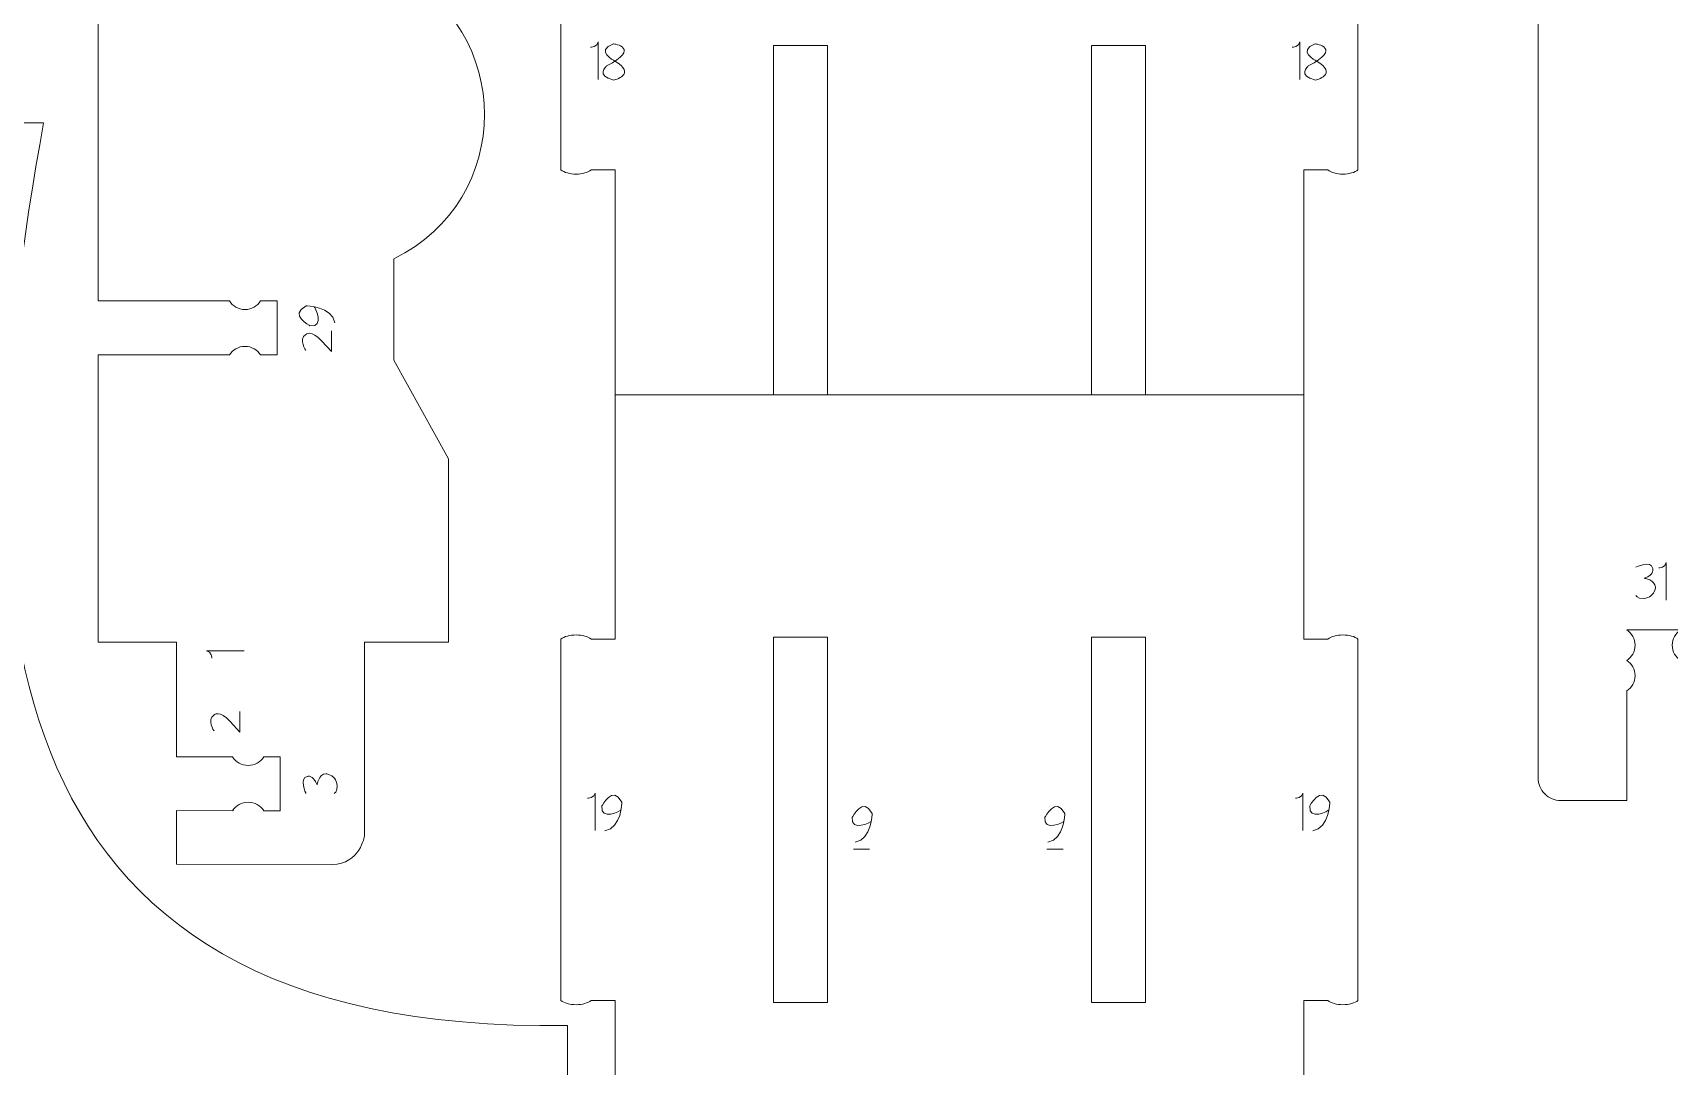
# Model space of a CAD drawing. Header units: centimetres. Extents: x -25 to 25, y -32.5 to 32.5.
# Drawn here: x -6.85 to 2.29, y -8.9 to -3.12 of the extents above; entities that cross this region are included whole.
import ezdxf

# ---------------------------------------------------------------- set-up
doc = ezdxf.new("R2010")
doc.units = ezdxf.units.CM
doc.header["$MEASUREMENT"] = 0
doc.layers.add('Capa 1', color=7, linetype='Continuous')

msp = doc.modelspace()

# ---------------------------------------------------------------- linework, layer by layer
at = {"layer": 'Capa 1', "color": 250, "lineweight": 18}
for points, knots in [([(-4.99549, -0.63309), (-4.99549, -0.63309), (-4.68127, -0.63309), (-4.68127, -0.63309), (-4.68127, -0.63309), (-4.68127, -0.63309), (-4.52747, -0.63309), (-4.52747, -0.63309), (-4.52747, -0.63309), (-4.52747, -0.63309), (-4.52747, -1.65817), (-4.52747, -1.65817), (-4.52747, -1.65817), (-4.52747, -1.65817), (-4.83224, -2.2092), (-4.83224, -2.2092), (-4.83224, -2.2092), (-4.83224, -2.2092), (-4.83224, -2.77529), (-4.83224, -2.77529), (-4.83224, -2.77529), (-4.15704, -3.10604), (-4.15784, -4.05615), (-4.83224, -4.38651), (-4.83224, -4.38651), (-4.83224, -4.38651), (-4.83224, -4.95257), (-4.83224, -4.95257), (-4.83224, -4.95257), (-4.83224, -4.95257), (-4.52747, -5.50363), (-4.52747, -5.50363), (-4.52747, -5.50363), (-4.52747, -5.50363), (-4.52747, -6.52869), (-4.52747, -6.52869), (-4.52747, -6.52869), (-4.52747, -6.52869), (-4.99547, -6.52869), (-4.99547, -6.52869)], [0, 0, 0, 0, 0.0909091, 0.0909091, 0.0909091, 0.0909091, 0.1818182, 0.1818182, 0.1818182, 0.1818182, 0.2727273, 0.2727273, 0.2727273, 0.2727273, 0.3636364, 0.3636364, 0.3636364, 0.3636364, 0.4545455, 0.4545455, 0.4545455, 0.4545455, 0.5454545, 0.5454545, 0.5454545, 0.5454545, 0.6363636, 0.6363636, 0.6363636, 0.6363636, 0.7272727, 0.7272727, 0.7272727, 0.7272727, 0.8181818, 0.8181818, 0.8181818, 0.8181818, 1, 1, 1, 1]), ([(-5.75062, -4.62222), (-5.75062, -4.62222), (-6.48392, -4.62062), (-6.48392, -4.62062), (-6.48392, -4.62062), (-6.48392, -4.62062), (-6.48392, -3.58089), (-6.48392, -3.58089), (-6.48392, -3.58089), (-6.48392, -3.58089), (-6.48392, -2.54116), (-6.48392, -2.54116), (-6.48392, -2.54116), (-6.48392, -2.54116), (-5.75062, -2.53956), (-5.75062, -2.53956)], [0, 0, 0, 0, 0.2, 0.2, 0.2, 0.2, 0.4, 0.4, 0.4, 0.4, 0.6, 0.6, 0.6, 0.6, 1, 1, 1, 1]), ([(-5.57611, -4.62222), (-5.59454, -4.65092), (-5.62673, -4.66994), (-5.66337, -4.66994), (-5.66337, -4.66994), (-5.7, -4.66994), (-5.7322, -4.65092), (-5.75062, -4.62222)], [0, 0, 0, 0, 0.3333333, 0.3333333, 0.3333333, 0.3333333, 1, 1, 1, 1]), ([(-5.5761, -4.92356), (-5.5761, -4.92356), (-5.4845, -4.92367), (-5.4845, -4.92367), (-5.4845, -4.92367), (-5.4845, -4.92367), (-5.4845, -4.62222), (-5.4845, -4.62222), (-5.4845, -4.62222), (-5.4845, -4.62222), (-5.57612, -4.62222), (-5.57612, -4.62222)], [0, 0, 0, 0, 0.25, 0.25, 0.25, 0.25, 0.5, 0.5, 0.5, 0.5, 1, 1, 1, 1]), ([(-5.73281, -7.1688), (-5.73281, -7.1688), (-6.04562, -7.1688), (-6.04562, -7.1688), (-6.04562, -7.1688), (-6.04562, -7.1688), (-6.04562, -6.52869), (-6.04562, -6.52869), (-6.04562, -6.52869), (-6.04562, -6.52869), (-6.48392, -6.52869), (-6.48392, -6.52869), (-6.48392, -6.52869), (-6.48392, -6.52869), (-6.48392, -4.92356), (-6.48392, -4.92356), (-6.48392, -4.92356), (-6.48392, -4.92356), (-5.75062, -4.92356), (-5.75062, -4.92356)], [0, 0, 0, 0, 0.1666667, 0.1666667, 0.1666667, 0.1666667, 0.3333333, 0.3333333, 0.3333333, 0.3333333, 0.5, 0.5, 0.5, 0.5, 0.6666667, 0.6666667, 0.6666667, 0.6666667, 1, 1, 1, 1]), ([(-5.57611, -4.92356), (-5.59454, -4.89486), (-5.62673, -4.87584), (-5.66337, -4.87584), (-5.66337, -4.87584), (-5.7, -4.87584), (-5.7322, -4.89486), (-5.75062, -4.92356)], [0, 0, 0, 0, 0.3333333, 0.3333333, 0.3333333, 0.3333333, 1, 1, 1, 1]), ([(-4.99547, -6.52869), (-4.99547, -6.52869), (-4.99547, -7.61043), (-4.99547, -7.61043), (-4.99547, -7.61043), (-4.99547, -7.61043), (-5.02199, -7.76975), (-5.17652, -7.76975), (-5.17652, -7.76975), (-5.17652, -7.76975), (-6.04562, -7.76864), (-6.04562, -7.76864), (-6.04562, -7.76864), (-6.04562, -7.76864), (-6.04562, -7.46886), (-6.04562, -7.46886), (-6.04562, -7.46886), (-6.04562, -7.46886), (-5.7271, -7.47014), (-5.7271, -7.47014)], [0, 0, 0, 0, 0.1666667, 0.1666667, 0.1666667, 0.1666667, 0.3333333, 0.3333333, 0.3333333, 0.3333333, 0.5, 0.5, 0.5, 0.5, 0.6666667, 0.6666667, 0.6666667, 0.6666667, 1, 1, 1, 1]), ([(-5.5583, -7.1688), (-5.57673, -7.1975), (-5.60893, -7.21652), (-5.64556, -7.21652), (-5.64556, -7.21652), (-5.68219, -7.21652), (-5.71439, -7.1975), (-5.73281, -7.1688)], [0, 0, 0, 0, 0.3333333, 0.3333333, 0.3333333, 0.3333333, 1, 1, 1, 1]), ([(-5.5583, -7.1688), (-5.5583, -7.1688), (-5.4667, -7.16869), (-5.4667, -7.16869), (-5.4667, -7.16869), (-5.4667, -7.16869), (-5.4667, -7.47014), (-5.4667, -7.47014), (-5.4667, -7.47014), (-5.4667, -7.47014), (-5.55832, -7.47014), (-5.55832, -7.47014)], [0, 0, 0, 0, 0.25, 0.25, 0.25, 0.25, 0.5, 0.5, 0.5, 0.5, 1, 1, 1, 1]), ([(-5.5583, -7.47014), (-5.57673, -7.44144), (-5.60893, -7.42242), (-5.64556, -7.42242), (-5.64556, -7.42242), (-5.68219, -7.42242), (-5.71439, -7.44144), (-5.73281, -7.47014)], [0, 0, 0, 0, 0.3333333, 0.3333333, 0.3333333, 0.3333333, 1, 1, 1, 1])]:
    msp.add_open_spline(points, degree=3, knots=knots, dxfattribs=at)
at = {"layer": 'Capa 1', "color": 250, "lineweight": 9}
for points, knots in [([(2.05433, -6.80044), (2.05433, -6.80044), (2.05433, -7.4129), (2.05433, -7.4129), (2.05433, -7.4129), (2.05433, -7.4129), (1.68493, -7.4129), (1.68493, -7.4129), (1.68493, -7.4129), (1.65145, -7.4129), (1.61933, -7.39957), (1.59565, -7.37585), (1.59565, -7.37585), (1.57199, -7.35217), (1.55871, -7.32019), (1.55871, -7.28668), (1.55871, -7.28668), (1.55871, -7.28668), (1.55871, -2.16082), (1.55871, -2.16082), (1.55871, -2.16082), (1.55871, -2.16082), (1.89349, -2.16082), (1.89349, -2.16082)], [0, 0, 0, 0, 0.1428571, 0.1428571, 0.1428571, 0.1428571, 0.2857143, 0.2857143, 0.2857143, 0.2857143, 0.4285714, 0.4285714, 0.4285714, 0.4285714, 0.5714286, 0.5714286, 0.5714286, 0.5714286, 0.7142857, 0.7142857, 0.7142857, 0.7142857, 1, 1, 1, 1]), ([(-2.71258, -5.14672), (-2.71258, -5.14672), (-2.71258, -3.19437), (-2.71258, -3.19437), (-2.71258, -3.19437), (-2.71258, -3.19437), (-2.40967, -3.19437), (-2.40967, -3.19437), (-2.40967, -3.19437), (-2.40967, -3.19437), (-2.40967, -5.14672), (-2.40967, -5.14672)], [0, 0, 0, 0, 0.25, 0.25, 0.25, 0.25, 0.5, 0.5, 0.5, 0.5, 1, 1, 1, 1]), ([(-0.93606, -5.14672), (-0.93606, -5.14672), (-0.93606, -3.19437), (-0.93606, -3.19437), (-0.93606, -3.19437), (-0.93606, -3.19437), (-0.63312, -3.19437), (-0.63312, -3.19437), (-0.63312, -3.19437), (-0.63312, -3.19437), (-0.63312, -5.14672), (-0.63312, -5.14672)], [0, 0, 0, 0, 0.25, 0.25, 0.25, 0.25, 0.5, 0.5, 0.5, 0.5, 1, 1, 1, 1]), ([(-8.13728, -4.57478), (-8.13728, -4.57478), (-8.13728, -3.6281), (-8.13728, -3.6281), (-8.13728, -3.6281), (-8.13728, -3.6281), (-6.78828, -3.6281), (-6.78828, -3.6281), (-6.78828, -3.6281), (-7.26262, -6.23005), (-7.18712, -8.7196), (-3.86299, -8.66964), (-3.86299, -8.66964), (-3.86299, -8.66964), (-3.86299, -10.90465), (-3.86299, -10.90465), (-3.86299, -10.90465), (-5.69849, -10.84175), (-6.5558, -11.64392), (-7.06865, -13.1726), (-7.06865, -13.1726), (-7.06865, -13.1726), (-8.23524, -13.1726), (-8.23524, -13.1726), (-8.23524, -13.1726), (-8.23524, -13.1726), (-8.23817, -12.54241), (-8.23817, -12.54241)], [0, 0, 0, 0, 0.125, 0.125, 0.125, 0.125, 0.25, 0.25, 0.25, 0.25, 0.375, 0.375, 0.375, 0.375, 0.5, 0.5, 0.5, 0.5, 0.625, 0.625, 0.625, 0.625, 0.75, 0.75, 0.75, 0.75, 1, 1, 1, 1]), ([(-3.89853, -3.89051), (-3.88075, -3.90436), (-3.84967, -3.91354), (-3.81431, -3.91354), (-3.81431, -3.91354), (-3.77895, -3.91354), (-3.74787, -3.90436), (-3.73009, -3.89051)], [0, 0, 0, 0, 0.3333333, 0.3333333, 0.3333333, 0.3333333, 1, 1, 1, 1]), ([(-3.7301, -3.89051), (-3.7301, -3.89051), (-3.59559, -3.89051), (-3.59559, -3.89051), (-3.59559, -3.89051), (-3.59559, -3.89051), (-3.59559, -5.14672), (-3.59559, -5.14672)], [0, 0, 0, 0, 0.3333333, 0.3333333, 0.3333333, 0.3333333, 1, 1, 1, 1]), ([(0.24987, -5.14672), (0.24987, -5.14672), (0.24987, -3.89051), (0.24987, -3.89051), (0.24987, -3.89051), (0.24987, -3.89051), (0.38438, -3.89051), (0.38438, -3.89051)], [0, 0, 0, 0, 0.3333333, 0.3333333, 0.3333333, 0.3333333, 1, 1, 1, 1]), ([(0.38437, -3.89051), (0.40215, -3.90436), (0.43323, -3.91354), (0.46859, -3.91354), (0.46859, -3.91354), (0.50395, -3.91354), (0.53503, -3.90436), (0.55281, -3.89051)], [0, 0, 0, 0, 0.3333333, 0.3333333, 0.3333333, 0.3333333, 1, 1, 1, 1]), ([(0.38437, -6.51076), (0.38437, -6.51076), (0.24987, -6.51076), (0.24987, -6.51076), (0.24987, -6.51076), (0.24987, -6.51076), (0.24987, -5.14672), (0.24987, -5.14672), (0.24987, -5.14672), (0.24987, -5.14672), (-1.67285, -5.14672), (-1.67285, -5.14672), (-1.67285, -5.14672), (-1.67285, -5.14672), (-3.59559, -5.14672), (-3.59559, -5.14672), (-3.59559, -5.14672), (-3.59559, -5.14672), (-3.59559, -6.51076), (-3.59559, -6.51076), (-3.59559, -6.51076), (-3.59559, -6.51076), (-3.73009, -6.51076), (-3.73009, -6.51076)], [0, 0, 0, 0, 0.1428571, 0.1428571, 0.1428571, 0.1428571, 0.2857143, 0.2857143, 0.2857143, 0.2857143, 0.4285714, 0.4285714, 0.4285714, 0.4285714, 0.5714286, 0.5714286, 0.5714286, 0.5714286, 0.7142857, 0.7142857, 0.7142857, 0.7142857, 1, 1, 1, 1]), ([(-3.89853, -6.51076), (-3.88075, -6.49691), (-3.84967, -6.48773), (-3.81431, -6.48773), (-3.81431, -6.48773), (-3.77895, -6.48773), (-3.74787, -6.49691), (-3.73009, -6.51076)], [0, 0, 0, 0, 0.3333333, 0.3333333, 0.3333333, 0.3333333, 1, 1, 1, 1]), ([(0.38437, -6.51076), (0.40215, -6.49691), (0.43323, -6.48773), (0.46859, -6.48773), (0.46859, -6.48773), (0.50395, -6.48773), (0.53503, -6.49691), (0.55281, -6.51076)], [0, 0, 0, 0, 0.3333333, 0.3333333, 0.3333333, 0.3333333, 1, 1, 1, 1]), ([(2.05433, -6.63031), (2.08203, -6.61235), (2.10039, -6.58096), (2.10039, -6.54525), (2.10039, -6.54525), (2.10039, -6.50954), (2.08203, -6.47815), (2.05433, -6.46019)], [0, 0, 0, 0, 0.3333333, 0.3333333, 0.3333333, 0.3333333, 1, 1, 1, 1]), ([(2.35434, -6.63032), (2.32664, -6.61236), (2.30828, -6.58097), (2.30828, -6.54526), (2.30828, -6.54526), (2.30828, -6.50954), (2.32664, -6.47815), (2.35434, -6.4602), (2.35434, -6.4602), (2.35434, -6.4602), (2.05433, -6.46019), (2.05433, -6.46019)], [0, 0, 0, 0, 0.25, 0.25, 0.25, 0.25, 0.5, 0.5, 0.5, 0.5, 1, 1, 1, 1]), ([(-2.71258, -8.54054), (-2.71258, -8.54054), (-2.40967, -8.54054), (-2.40967, -8.54054), (-2.40967, -8.54054), (-2.40967, -8.54054), (-2.40967, -6.50054), (-2.40967, -6.50054), (-2.40967, -6.50054), (-2.40967, -6.50054), (-2.71258, -6.50054), (-2.71258, -6.50054), (-2.71258, -6.50054), (-2.71258, -6.50054), (-2.71258, -8.54054), (-2.71258, -8.54054)], [0, 0, 0, 0, 0.2, 0.2, 0.2, 0.2, 0.4, 0.4, 0.4, 0.4, 0.6, 0.6, 0.6, 0.6, 1, 1, 1, 1]), ([(-0.93606, -8.54054), (-0.93606, -8.54054), (-0.63312, -8.54054), (-0.63312, -8.54054), (-0.63312, -8.54054), (-0.63312, -8.54054), (-0.63312, -6.50054), (-0.63312, -6.50054), (-0.63312, -6.50054), (-0.63312, -6.50054), (-0.93606, -6.50054), (-0.93606, -6.50054), (-0.93606, -6.50054), (-0.93606, -6.50054), (-0.93606, -8.54054), (-0.93606, -8.54054)], [0, 0, 0, 0, 0.2, 0.2, 0.2, 0.2, 0.4, 0.4, 0.4, 0.4, 0.6, 0.6, 0.6, 0.6, 1, 1, 1, 1]), ([(2.05433, -6.80044), (2.08203, -6.78248), (2.10039, -6.75109), (2.10039, -6.71537), (2.10039, -6.71537), (2.10039, -6.67966), (2.08203, -6.64827), (2.05433, -6.63031)], [0, 0, 0, 0, 0.3333333, 0.3333333, 0.3333333, 0.3333333, 1, 1, 1, 1]), ([(-3.89853, -8.53035), (-3.88075, -8.5442), (-3.84967, -8.55338), (-3.81431, -8.55338), (-3.81431, -8.55338), (-3.77895, -8.55338), (-3.74787, -8.5442), (-3.73009, -8.53035)], [0, 0, 0, 0, 0.3333333, 0.3333333, 0.3333333, 0.3333333, 1, 1, 1, 1]), ([(-3.73009, -8.53035), (-3.73009, -8.53035), (-3.59559, -8.53035), (-3.59559, -8.53035), (-3.59559, -8.53035), (-3.59559, -8.53035), (-3.59559, -9.477), (-3.59559, -9.477)], [0, 0, 0, 0, 0.3333333, 0.3333333, 0.3333333, 0.3333333, 1, 1, 1, 1]), ([(0.24987, -9.477), (0.24987, -9.477), (0.24987, -8.53035), (0.24987, -8.53035), (0.24987, -8.53035), (0.24987, -8.53035), (0.38437, -8.53035), (0.38437, -8.53035)], [0, 0, 0, 0, 0.3333333, 0.3333333, 0.3333333, 0.3333333, 1, 1, 1, 1]), ([(0.38437, -8.53035), (0.40215, -8.5442), (0.43323, -8.55338), (0.46859, -8.55338), (0.46859, -8.55338), (0.50395, -8.55338), (0.53503, -8.5442), (0.55281, -8.53035)], [0, 0, 0, 0, 0.3333333, 0.3333333, 0.3333333, 0.3333333, 1, 1, 1, 1])]:
    msp.add_open_spline(points, degree=3, knots=knots, dxfattribs=at)
for points in [[(-3.89853, -2.66002), (-3.89853, -2.66002), (-3.89853, -3.89051), (-3.89853, -3.89051)], [(0.55281, -3.89051), (0.55281, -3.89051), (0.55281, -2.66002), (0.55281, -2.66002)], [(-3.89853, -6.51076), (-3.89853, -6.51076), (-3.89853, -8.53035), (-3.89853, -8.53035)], [(0.55281, -8.53035), (0.55281, -8.53035), (0.55281, -6.51076), (0.55281, -6.51076)]]:
    msp.add_open_spline(points, degree=3, dxfattribs=at)
at = {"layer": 'Capa 1', "color": 22, "lineweight": 5}
for points in [[(-3.73355, -3.20504), (-3.73355, -3.20504), (-3.69314, -3.20339), (-3.6915, -3.17562)], [(-3.6915, -3.17562), (-3.6915, -3.17562), (-3.6915, -3.38513), (-3.6915, -3.38513)], [(0.18545, -3.20504), (0.18545, -3.20504), (0.22586, -3.20339), (0.2275, -3.17562)], [(0.2275, -3.17562), (0.2275, -3.17562), (0.2275, -3.38513), (0.2275, -3.38513)], [(2.23224, -6.11321), (2.23224, -6.11321), (2.27265, -6.11156), (2.27429, -6.08379)], [(2.27429, -6.08379), (2.27429, -6.08379), (2.27429, -6.2933), (2.27429, -6.2933)], [(-5.84849, -6.61842), (-5.84849, -6.61842), (-5.85014, -6.57801), (-5.87791, -6.57637)], [(-5.87791, -6.57637), (-5.87791, -6.57637), (-5.6684, -6.57637), (-5.6684, -6.57637)], [(-3.75058, -7.40046), (-3.75058, -7.40046), (-3.71017, -7.39881), (-3.70853, -7.37104)], [(-3.70853, -7.37104), (-3.70853, -7.37104), (-3.70853, -7.58055), (-3.70853, -7.58055)], [(0.20319, -7.40046), (0.20319, -7.40046), (0.2436, -7.39881), (0.24524, -7.37104)], [(0.24524, -7.37104), (0.24524, -7.37104), (0.24524, -7.58055), (0.24524, -7.58055)]]:
    msp.add_open_spline(points, degree=3, dxfattribs=at)
for points, knots in [([(-3.59993, -3.28), (-3.59993, -3.28), (-3.71174, -3.22629), (-3.60467, -3.18582), (-3.60467, -3.18582), (-3.60467, -3.18582), (-3.44797, -3.207), (-3.64398, -3.30967), (-3.64398, -3.30967), (-3.64398, -3.30967), (-3.70764, -3.36504), (-3.60433, -3.38868), (-3.60433, -3.38868), (-3.60433, -3.38868), (-3.47092, -3.35738), (-3.59993, -3.28)], [0, 0, 0, 0, 0.2, 0.2, 0.2, 0.2, 0.4, 0.4, 0.4, 0.4, 0.6, 0.6, 0.6, 0.6, 1, 1, 1, 1]), ([(0.31907, -3.28), (0.31907, -3.28), (0.20726, -3.22629), (0.31433, -3.18582), (0.31433, -3.18582), (0.31433, -3.18582), (0.47103, -3.207), (0.27502, -3.30967), (0.27502, -3.30967), (0.27502, -3.30967), (0.21136, -3.36504), (0.31467, -3.38868), (0.31467, -3.38868), (0.31467, -3.38868), (0.44808, -3.35738), (0.31907, -3.28)], [0, 0, 0, 0, 0.2, 0.2, 0.2, 0.2, 0.4, 0.4, 0.4, 0.4, 0.6, 0.6, 0.6, 0.6, 1, 1, 1, 1]), ([(-5.27678, -4.65456), (-5.27678, -4.65456), (-5.21199, -4.76923), (-5.30045, -4.76101), (-5.30045, -4.76101), (-5.30045, -4.76101), (-5.42008, -4.70133), (-5.32237, -4.64968), (-5.32237, -4.64968), (-5.32237, -4.64968), (-5.17724, -4.65015), (-5.16099, -4.74475)], [0, 0, 0, 0, 0.25, 0.25, 0.25, 0.25, 0.5, 0.5, 0.5, 0.5, 1, 1, 1, 1]), ([(-5.32412, -4.89884), (-5.32412, -4.89884), (-5.36493, -4.83701), (-5.32412, -4.80985), (-5.32412, -4.80985), (-5.32412, -4.80985), (-5.29322, -4.77893), (-5.23388, -4.84692)], [0, 0, 0, 0, 0.3333333, 0.3333333, 0.3333333, 0.3333333, 1, 1, 1, 1]), ([(-5.23388, -4.84692), (-5.23388, -4.84692), (-5.1795, -4.905), (-5.1795, -4.905), (-5.1795, -4.905), (-5.1795, -4.905), (-5.1795, -4.78968), (-5.1795, -4.78968)], [0, 0, 0, 0, 0.3333333, 0.3333333, 0.3333333, 0.3333333, 1, 1, 1, 1]), ([(2.10399, -6.26671), (2.10399, -6.26671), (2.11122, -6.28519), (2.14727, -6.28399), (2.14727, -6.28399), (2.16598, -6.28337), (2.17938, -6.27668), (2.1891, -6.26903), (2.1891, -6.26903), (2.2128, -6.25033), (2.21402, -6.22129), (2.21402, -6.22129), (2.21402, -6.22129), (2.2128, -6.17958), (2.15158, -6.17154), (2.15158, -6.17154), (2.15158, -6.17154), (2.21154, -6.14925), (2.19917, -6.11712), (2.19917, -6.11712), (2.19917, -6.11712), (2.19053, -6.06769), (2.10399, -6.10968), (2.10399, -6.10968)], [0, 0, 0, 0, 0.1428571, 0.1428571, 0.1428571, 0.1428571, 0.2857143, 0.2857143, 0.2857143, 0.2857143, 0.4285714, 0.4285714, 0.4285714, 0.4285714, 0.5714286, 0.5714286, 0.5714286, 0.5714286, 0.7142857, 0.7142857, 0.7142857, 0.7142857, 1, 1, 1, 1]), ([(-5.83639, -7.024), (-5.83639, -7.024), (-5.8772, -6.96217), (-5.83639, -6.93501), (-5.83639, -6.93501), (-5.83639, -6.93501), (-5.80549, -6.90409), (-5.74615, -6.97208)], [0, 0, 0, 0, 0.3333333, 0.3333333, 0.3333333, 0.3333333, 1, 1, 1, 1]), ([(-5.74615, -6.97208), (-5.74615, -6.97208), (-5.69177, -7.03016), (-5.69177, -7.03016), (-5.69177, -7.03016), (-5.69177, -7.03016), (-5.69177, -6.91484), (-5.69177, -6.91484)], [0, 0, 0, 0, 0.3333333, 0.3333333, 0.3333333, 0.3333333, 1, 1, 1, 1]), ([(-5.1657, -7.37336), (-5.1657, -7.37336), (-5.14722, -7.36613), (-5.14842, -7.33008), (-5.14842, -7.33008), (-5.14904, -7.31137), (-5.15573, -7.29797), (-5.16338, -7.28825), (-5.16338, -7.28825), (-5.18208, -7.26455), (-5.21112, -7.26333), (-5.21112, -7.26333), (-5.21112, -7.26333), (-5.25283, -7.26455), (-5.26087, -7.32577), (-5.26087, -7.32577), (-5.26087, -7.32577), (-5.28316, -7.26581), (-5.31529, -7.27818), (-5.31529, -7.27818), (-5.31529, -7.27818), (-5.36472, -7.28682), (-5.32273, -7.37336), (-5.32273, -7.37336)], [0, 0, 0, 0, 0.1428571, 0.1428571, 0.1428571, 0.1428571, 0.2857143, 0.2857143, 0.2857143, 0.2857143, 0.4285714, 0.4285714, 0.4285714, 0.4285714, 0.5714286, 0.5714286, 0.5714286, 0.5714286, 0.7142857, 0.7142857, 0.7142857, 0.7142857, 1, 1, 1, 1]), ([(-3.56363, -7.46677), (-3.56363, -7.46677), (-3.6783, -7.53156), (-3.67008, -7.4431), (-3.67008, -7.4431), (-3.67008, -7.4431), (-3.6104, -7.32347), (-3.55875, -7.42118), (-3.55875, -7.42118), (-3.55875, -7.42118), (-3.55922, -7.56631), (-3.65382, -7.58256)], [0, 0, 0, 0, 0.25, 0.25, 0.25, 0.25, 0.5, 0.5, 0.5, 0.5, 1, 1, 1, 1]), ([(-2.1656, -7.52995), (-2.1656, -7.52995), (-2.28027, -7.59474), (-2.27205, -7.50628), (-2.27205, -7.50628), (-2.27205, -7.50628), (-2.21237, -7.38665), (-2.16072, -7.48436), (-2.16072, -7.48436), (-2.16072, -7.48436), (-2.16119, -7.62949), (-2.25579, -7.64574)], [0, 0, 0, 0, 0.25, 0.25, 0.25, 0.25, 0.5, 0.5, 0.5, 0.5, 1, 1, 1, 1]), ([(-1.08963, -7.52995), (-1.08963, -7.52995), (-1.2043, -7.59474), (-1.19608, -7.50628), (-1.19608, -7.50628), (-1.19608, -7.50628), (-1.1364, -7.38665), (-1.08475, -7.48436), (-1.08475, -7.48436), (-1.08475, -7.48436), (-1.08522, -7.62949), (-1.17982, -7.64574)], [0, 0, 0, 0, 0.25, 0.25, 0.25, 0.25, 0.5, 0.5, 0.5, 0.5, 1, 1, 1, 1]), ([(0.39014, -7.46677), (0.39014, -7.46677), (0.27547, -7.53156), (0.28369, -7.4431), (0.28369, -7.4431), (0.28369, -7.4431), (0.34337, -7.32347), (0.39502, -7.42118), (0.39502, -7.42118), (0.39502, -7.42118), (0.39455, -7.56631), (0.29995, -7.58256)], [0, 0, 0, 0, 0.25, 0.25, 0.25, 0.25, 0.5, 0.5, 0.5, 0.5, 1, 1, 1, 1])]:
    msp.add_open_spline(points, degree=3, knots=knots, dxfattribs=at)
at = {"layer": 'Capa 1', "color": 240, "lineweight": 9}
for points in [[(-2.26571, -7.68416), (-2.26571, -7.68416), (-2.17531, -7.68416), (-2.17531, -7.68416)], [(-1.18421, -7.68416), (-1.18421, -7.68416), (-1.09381, -7.68416), (-1.09381, -7.68416)]]:
    msp.add_open_spline(points, degree=3, dxfattribs=at)

doc.saveas('drawing.dxf')
